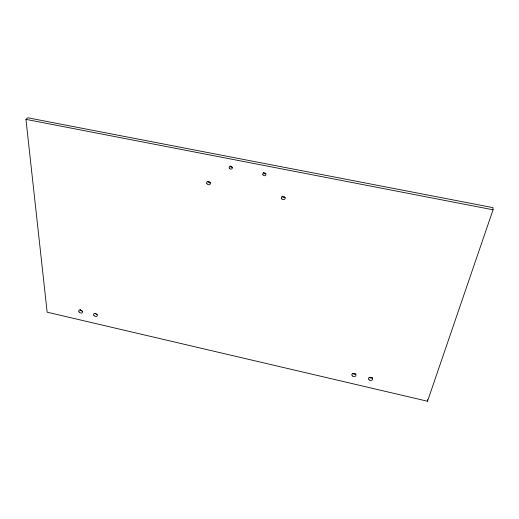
<?xml version="1.0" encoding="UTF-8"?>
<svg xmlns="http://www.w3.org/2000/svg" width="519" height="519" viewBox="0 0 519 519"><rect width="100%" height="100%" fill="white"/><g stroke="black" fill="none" stroke-linecap="round" stroke-linejoin="round"><path stroke-width="0.78" d="M427.52 401.239L493.05 209.786L492.959 207.626L27.708 117.761L25.95 119.37L47.151 312.185L427.52 401.239L427.624 399.617M25.95 119.37L493.05 209.786M285.21 197.454A1.94 1.641 20.7 0 1 282.148 196.091M82.45 311.069A1.998 1.349 30.7 0 1 80.114 309.499M210.403 182.805A1.914 1.583 30.5 0 1 207.775 181.28M97.274 314.514A1.998 1.362 29.9 0 1 95.146 313.333M355.917 373.829A2.128 1.505 12.4 0 1 352.589 373.375M372.538 377.683A2.141 1.512 11.3 0 1 369.178 377.229M265.858 173.768A1.635 1.408 24.7 0 1 263.626 172.451M232.376 167.228A1.628 1.382 29.6 0 1 230.144 165.924M281.765 198.887A1.946 1.641 20.7 0 0 285.035 198.79A1.946 1.641 20.7 0 0 282.985 196.318A1.946 1.641 20.7 0 0 281.765 198.887M206.873 183.59A1.92 1.589 30.5 0 0 210.065 184.232A1.92 1.589 30.5 0 0 208.619 181.449A1.92 1.589 30.5 0 0 206.873 183.59M369.184 379.902A2.147 1.512 11.3 0 0 372.661 379.363A2.147 1.512 11.3 0 0 369.865 377.365A2.147 1.512 11.3 0 0 369.184 379.902M79.018 311.88A2.005 1.356 30.6 0 0 82.236 312.626A2.005 1.356 30.6 0 0 80.471 310.025A2.005 1.356 30.6 0 0 79.018 311.88M93.887 315.331A2.005 1.362 29.8 0 0 97.124 316.09A2.005 1.362 29.8 0 0 95.379 313.482A2.005 1.362 29.8 0 0 93.887 315.331M352.537 376.028A2.134 1.505 12.4 0 0 355.969 375.49A2.134 1.505 12.4 0 0 353.167 373.492A2.134 1.505 12.4 0 0 352.537 376.028M262.886 174.728A1.648 1.408 24.7 0 0 265.65 175.273A1.648 1.408 24.7 0 0 264.508 172.872A1.648 1.408 24.7 0 0 262.886 174.728M229.281 168.156A1.635 1.388 29.5 0 0 232.012 168.694A1.635 1.388 29.5 0 0 230.819 166.294A1.635 1.388 29.5 0 0 229.281 168.156"/></g></svg>
